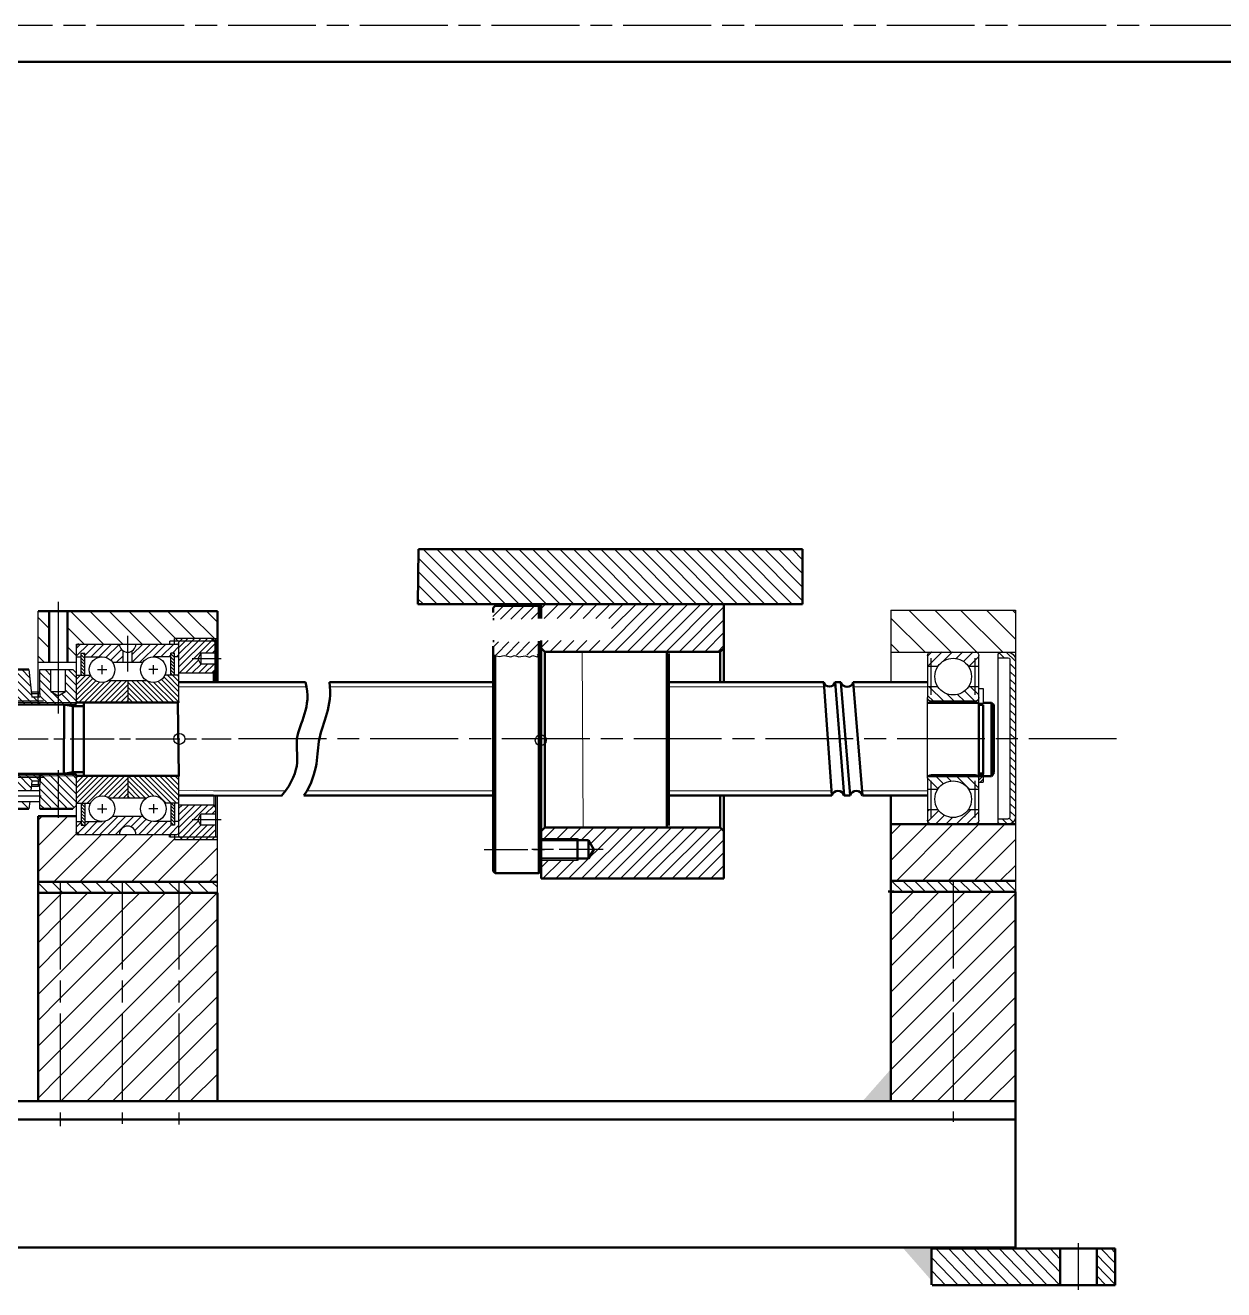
# Model space of a CAD drawing. Header units: millimetres. Extents: x 98 to 4367, y -12 to 2058.
# Drawn here: x 429.8 to 593.6, y 1205 to 1377.7 of the extents above; entities that cross this region are included whole.
import ezdxf

# ---------------------------------------------------------------- set-up
doc = ezdxf.new("R2010")
doc.units = ezdxf.units.MM
doc.linetypes.add('AM_ISO08W050', pattern=[18, 12, -1.5, 3, -1.5])
doc.linetypes.add('AUSGEZOGEN', pattern=[0])
doc.layers.get('0').update_dxf_attribs({"lineweight": 50})
for name, color, linetype, lineweight in [('AM_4', 7, 'Continuous', 30), ('AM_6', 7, 'Continuous', 30), ('AM_8', 7, 'Continuous', 30), ('B3STAR', 7, 'AUSGEZOGEN', 30), ('L2STAR', 7, 'AUSGEZOGEN', 20), ('L5STAR', 7, 'AUSGEZOGEN', 50), ('M2STAR', 7, 'AM_ISO08W050', 30), ('S2STAR', 7, 'AUSGEZOGEN', 30)]:
    doc.layers.add(name, color=color, linetype=linetype, lineweight=lineweight)
doc.layers.add('niewidoczna', color=7, linetype='AM_ISO08W050', lineweight=30, plot=False)
doc.linetypes.add('Amzigzag', pattern='A,0.0001,[136,genltshp.shx,S=0.04,R=0,X=0,Y=0],-11', length=11.0001)
pattern_1 = [(45, (73.2517, 547.6162), (-1.767767, 1.767767), [])]
pattern_2 = [(45, (0, 0), (-0.7071068, 0.7071068), [])]

# ---------------------------------------------------------------- blocks, each defined once
blk = doc.blocks.new('R150630010_21OU3JK25')
at = {"layer": 'AM_8'}
h = blk.add_hatch(dxfattribs=at)
h.set_pattern_fill('_U', color=256, scale=2.5, angle=-135, style=0, pattern_type=0)
h.set_pattern_definition([(225, (535.5452, 1478.5209), (1.767767, -1.767767), [])])
h.paths.add_polyline_path([(-14.44, -8), (-13, -5.5), (-10, -5.5), (-10, -5), (0, -5), (0, 0), (-50, 0), (-50, -13), (-49, -14), (-1, -14), (0, -13), (0, -11), (-10, -11), (-10, -10.5), (-13, -10.5)])
h = blk.add_hatch(dxfattribs=at)
h.set_pattern_fill('_U', color=256, scale=2.5, angle=-135, style=0, pattern_type=0)
h.set_pattern_definition([(225, (535.5452, 1478.5209), (1.767767, -1.767767), [])])
edge = h.paths.add_edge_path(flags=0)
edge.add_line((-18.68, -65.11), (0, -65.11))
edge.add_line((-18.68, -65.11), (-19.29, -65.73))
edge.add_line((-19.29, -65.73), (-19.29, -70.5))
edge.add_line((-19.29, -70.5), (-18.68, -71.11))
edge.add_line((-18.68, -71.11), (0, -71.11))
edge.add_line((0, -75), (0, -71.11))
edge.add_line((-50, -75), (0, -75))
edge.add_line((-50, -63), (-50, -75))
edge.add_line((-49, -62), (-50, -63))
edge.add_line((-1, -62), (-49, -62))
edge.add_line((0, -63), (-1, -62))
edge.add_line((0, -65.11), (0, -63))
edge = h.paths.add_edge_path(flags=0)
edge.add_line((-9.48, -65.11), (-18.68, -65.11))
edge.add_line((-10.09, -65.73), (-9.48, -65.11))
edge.add_line((-10.09, -70.5), (-10.09, -65.73))
edge.add_line((-9.48, -71.11), (-10.09, -70.5))
edge.add_line((-18.68, -71.11), (-9.48, -71.11))
edge.add_line((-19.29, -70.5), (-18.68, -71.11))
edge.add_line((-19.29, -65.73), (-19.29, -70.5))
edge.add_line((-18.68, -65.11), (-19.29, -65.73))
h.paths.add_polyline_path([(-13, -70.5), (-13, -65.5), (-14.44, -68)], flags=0)
edge = h.paths.add_edge_path(flags=0)
edge.add_line((-9.48, -65.11), (-18.68, -65.11))
edge.add_line((-10.09, -65.73), (-9.48, -65.11))
edge.add_line((-10.09, -70.5), (-10.09, -65.73))
edge.add_line((-9.48, -71.11), (-10.09, -70.5))
edge.add_line((-18.68, -71.11), (-9.48, -71.11))
edge.add_line((-19.29, -70.5), (-18.68, -71.11))
edge.add_line((-19.29, -65.73), (-19.29, -70.5))
edge.add_line((-18.68, -65.11), (-19.29, -65.73))
h.paths.add_polyline_path([(-13, -70.5), (-13, -65.5), (-14.44, -68)], flags=0)
blk.add_line((-24.21, -75), (-34.21, -75))
at = {"layer": 'L2STAR'}
for p, q in [((-10, -5), (0, -5)), ((-10, -11), (0, -11))]:
    blk.add_line(p, q, dxfattribs=at)
at = {"layer": 'L5STAR'}
for p, q in [((-50, 0), (0, 0)), ((-50, 0), (-50, -22.69)), ((0, 0), (0, -65.11)), ((-13, -5.5), (-14.44, -8)), ((-13, -5.5), (0, -5.5)), ((-13, -10.5), (-13, -5.5)), ((-10, -11), (-10, -5)), ((-13, -10.5), (-14.44, -8)), ((-49, -14), (-50, -13)), ((-13, -10.5), (0, -10.5)), ((-1, -14), (0, -13)), ((-49, -14), (-1, -14)), ((-49, -14), (-49, -22.69)), ((-1, -14), (-1, -62)), ((-50, -53.69), (-50, -75)), ((-49, -53.69), (-49, -62)), ((-49, -62), (-50, -63)), ((-49, -62), (-1, -62)), ((-1, -62), (0, -63)), ((0, -71.11), (0, -75)), ((-50, -75), (-34.21, -75)), ((-34.21, -75), (-32.5, -75)), ((-32.5, -75), (-27.5, -75)), ((-27.5, -75), (-24.21, -75)), ((-24.21, -75), (0, -75))]:
    blk.add_line(p, q, dxfattribs=at)
at = {"layer": 'M2STAR'}
blk.add_line((-16.94, -8), (2.5, -8), dxfattribs=at)
blk = doc.blocks.new('R151231013_6NU3JK25')
for p, q in [((11.63, -36.5), (12.45, -36.5)), ((12.45, -36.5), (12.63, -36.37))]:
    blk.add_line(p, q)
at = {"layer": 'L5STAR'}
for p, q in [((0.5, 36.5), (0, 36)), ((0, 36), (0, -26.91)), ((0.5, 36.5), (0.5, -26.91)), ((12.5, 36.5), (0.5, 36.5)), ((12.5, 36.5), (12.5, -23.11)), ((12.5, 36.5), (13, 36)), ((13, 36), (13, -25.51)), ((0, -33.11), (0, -36)), ((0.5, -33.11), (0.5, -36.5)), ((0.5, -36.5), (0, -36)), ((11.63, -36.5), (0.5, -36.5)), ((12.63, -36.37), (13, -36)), ((13, -34.71), (13, -36))]:
    blk.add_line(p, q, dxfattribs=at)
at = {"layer": 'M2STAR'}
blk.add_line((15.5, 30), (-2.5, 30), dxfattribs=at)
blk = doc.blocks.new('R159112030_21WDNA225')
for p, q in [((-24.5, 0), (-24.5, 3.05)), ((3.03, 3.03), (22.61, 3.03))]:
    blk.add_line(p, q)
at = {"layer": 'AM_6'}
for p, q in [((-19, 79.5), (-19, 49)), ((-24.5, 51.5), (-24.5, 77)), ((-6.63, 68), (-15.63, 77)), ((-1.33, 68), (-10.33, 77)), ((3.97, 68), (-5.03, 77)), ((9.28, 68), (0.28, 77)), ((13.83, 68.75), (5.58, 77)), ((18.38, 69.5), (10.88, 77)), ((24.44, 68.75), (16.19, 77)), ((24.5, 73.99), (21.49, 77)), ((-21.5, 72.26), (-24.5, 75.26)), ((-11.94, 68), (-16.5, 72.56)), ((-21.5, 66.96), (-24.5, 69.96)), ((0, 60.5), (0, 70.25)), ((12.75, 68), (12.75, 69.5)), ((15, 69.5), (12.75, 69.5)), ((14, 61.74), (21.76, 69.5)), ((14, 63.51), (19.99, 69.5)), ((14, 68.5), (15, 69.5)), ((14, 67.04), (16.46, 69.5)), ((14, 65.28), (18.22, 69.5)), ((14.03, 60), (23.26, 69.24)), ((23, 69.5), (15, 69.5)), ((-14, 64.76), (-16.5, 67.26)), ((-14, 68), (13.4, 68)), ((-14, 51.5), (-14, 68)), ((-14, 64.76), (-10.76, 68)), ((-14, 66.88), (-12.88, 68)), ((-11.75, 64.89), (-8.64, 68)), ((-10.02, 64.5), (-6.52, 68)), ((-7.9, 64.5), (-4.4, 68)), ((-5.94, 64.34), (-2.27, 68)), ((-4.6, 63.55), (-1.67, 66.49)), ((-1.25, 63), (-1.25, 66.13)), ((1.25, 63.04), (6.21, 68)), ((1.25, 65.16), (4.09, 68)), ((1.25, 63), (1.25, 66.13)), ((3.33, 63), (8.33, 68)), ((6.9, 64.45), (10.45, 68)), ((9.07, 64.5), (12.57, 68)), ((14.25, 68.75), (11.5, 68.75)), ((11.5, 68), (11.5, 68.75)), ((12.2, 65.5), (14, 67.3)), ((14, 52), (14, 68.5)), ((23.75, 68.75), (14.25, 68.75)), ((-22.85, 63), (-24.5, 64.65)), ((-24.5, 63), (-14, 63)), ((-19, 63.5), (-19, 50.5)), ((-14, 64.5), (-12.75, 64.5)), ((-12.75, 59.5), (-12.75, 65.5)), ((-12.75, 65.5), (-11.75, 65.5)), ((-11.75, 64.05), (-12.75, 65.05)), ((-11.75, 63.17), (-12.75, 64.17)), ((-11.75, 62.29), (-12.75, 63.29)), ((-11.75, 61.4), (-12.75, 62.4)), ((-11.75, 64.94), (-12.31, 65.5)), ((-11.75, 59.5), (-11.75, 65.5)), ((-11.75, 64.5), (-7, 64.5)), ((-7, 59.75), (-7, 62.25)), ((-4.13, 63), (4.13, 63)), ((-3.03, 63), (-1.25, 64.78)), ((11.75, 64.5), (7, 64.5)), ((7, 59.75), (7, 62.25)), ((11.2, 64.5), (11.75, 65.05)), ((11.75, 59.5), (11.75, 65.5)), ((12.75, 65.5), (11.75, 65.5)), ((12.75, 64.3), (11.75, 65.3)), ((12.75, 63.42), (11.75, 64.42)), ((12.75, 62.53), (11.75, 63.53)), ((12.75, 61.65), (11.75, 62.65)), ((12.75, 65.19), (12.44, 65.5)), ((12.75, 59.5), (12.75, 65.5)), ((14, 64.5), (12.75, 64.5)), ((13.32, 64.5), (14, 65.18)), ((15.79, 60), (19.38, 63.58)), ((17.56, 60), (20.06, 62.5)), ((25.5, 64), (17.63, 64)), ((20, 65.5), (19.13, 64)), ((19.13, 64), (20, 62.5)), ((19.33, 60), (21.83, 62.5)), ((20, 65.5), (20, 62.5)), ((24, 65.5), (20, 65.5)), ((24, 62.5), (20, 62.5)), ((-26.27, 54.06), (-32, 59.79)), ((-26.52, 56.43), (-31.04, 60.96)), ((-27, 61), (-26.21, 53.5)), ((-23.98, 61), (-15, 61)), ((-23.98, 54.43), (-23.98, 61)), ((-21, 57.28), (-23.98, 60.26)), ((-21, 55), (-21, 61)), ((-17, 55), (-17, 61)), ((-14, 56.64), (-17, 59.64)), ((-14, 58.76), (-16.24, 61)), ((-15, 61), (-14, 60)), ((-14, 58.4), (-12.9, 59.5)), ((-14, 56.98), (-11.48, 59.5)), ((-14, 59.5), (-10.16, 59.5)), ((-14, 55.57), (-10.13, 59.44)), ((-11.75, 60.52), (-12.75, 61.52)), ((-11.75, 59.63), (-12.75, 60.63)), ((-12.5, 59.5), (-12.75, 59.75)), ((-8.25, 61), (-5.75, 61)), ((8.25, 61), (5.75, 61)), ((14, 54.92), (9.89, 59.03)), ((14, 59.5), (10.16, 59.5)), ((14, 56.33), (10.83, 59.5)), ((12.75, 60.77), (11.75, 61.77)), ((12.75, 59.88), (11.75, 60.88)), ((12.25, 59.5), (11.75, 60)), ((14, 57.75), (12.25, 59.5)), ((14, 59.16), (13.66, 59.5)), ((23.5, 60), (14, 60)), ((-25.83, 51.5), (-32, 57.67)), ((-27.95, 51.5), (-32, 55.55)), ((-21, 55.15), (-23.98, 58.14)), ((-19.47, 51.5), (-23.98, 56.02)), ((-14, 54.52), (-17, 57.52)), ((-14, 52.4), (-17, 55.4)), ((-14, 54.15), (-9.55, 58.6)), ((-14, 52.74), (-8.76, 57.98)), ((-13.32, 52), (-7.74, 57.58)), ((-11.91, 52), (-6.35, 57.56)), ((-10.5, 52), (-4.5, 58)), ((-9.08, 52), (-3.08, 58)), ((-7.67, 52), (-1.67, 58)), ((-6.25, 52), (-0.25, 58)), ((-5.2, 58), (5.2, 58)), ((-4.84, 52), (0, 56.84)), ((-3.43, 52), (0, 55.43)), ((0, 58), (0, 52)), ((5.61, 52), (0, 57.61)), ((4.19, 52), (0, 56.19)), ((7.02, 52), (1.02, 58)), ((8.43, 52), (2.43, 58)), ((9.85, 52), (3.85, 58)), ((11.26, 52), (5.35, 57.91)), ((12.68, 52), (7.17, 57.5)), ((13.95, 52.14), (8.33, 57.76)), ((14, 53.51), (9.22, 58.29)), ((-26.36, 54.93), (-24.48, 54.93)), ((-26.36, 54.93), (-24.48, 54.93)), ((-23.98, 54.43), (-26.29, 54.43)), ((-23.98, 53.5), (-26.21, 53.5)), ((-23.71, 51.5), (-25.71, 53.5)), ((-24.48, 54.93), (-24.48, 53.5)), ((-24.48, 54.93), (-23.98, 54.43)), ((-24.48, 54.93), (-23.98, 54.43)), ((-23.98, 54.43), (-23.98, 53.5)), ((-23.98, 54.43), (-23.98, 53.5)), ((-21.59, 51.5), (-23.98, 53.89)), ((-21, 55), (-19, 53.85)), ((-21, 55), (-17, 55)), ((-17.35, 51.5), (-20.64, 54.79)), ((-19, 53.85), (-17, 55)), ((-15.22, 51.5), (-18.09, 54.37)), ((-2.01, 52), (0, 54.01)), ((-0.6, 52), (0, 52.6)), ((2.78, 52), (0, 54.78)), ((1.36, 52), (0, 53.36)), ((-27.76, 27.97), (-31.79, 32)), ((-26.4, 28.73), (-30.17, 32.5)), ((-26.04, 30.5), (-28.04, 32.5)), ((-17, 23.58), (-25.92, 32.5)), ((-17, 25.7), (-23.8, 32.5)), ((-17, 27.82), (-21.68, 32.5)), ((-14, 26.94), (-19.56, 32.5)), ((-19, 33.5), (-19, 20.5)), ((-14, 29.06), (-17.44, 32.5)), ((-14, 31.18), (-15.32, 32.5)), ((-14, 16), (-14, 32.5)), ((-14, 28.7), (-10.7, 32)), ((-14, 27.28), (-9.28, 32)), ((-14, 25.87), (-7.87, 32)), ((-14, 30.11), (-12.11, 32)), ((-13.95, 24.5), (-6.45, 32)), ((-12.54, 24.5), (-5.04, 32)), ((-11.13, 24.5), (-3.63, 32)), ((-7.81, 26.41), (-2.21, 32)), ((-6.36, 26.44), (-0.8, 32)), ((-5.32, 26.07), (0, 31.38)), ((0, 32), (0, 26)), ((5.85, 26.3), (0.15, 32)), ((7.07, 26.5), (1.56, 32)), ((10.48, 24.5), (2.98, 32)), ((11.89, 24.5), (4.39, 32)), ((13.31, 24.5), (5.81, 32)), ((14, 25.22), (7.22, 32)), ((14, 26.64), (8.64, 32)), ((14, 28.05), (10.05, 32)), ((14, 29.46), (11.46, 32)), ((14, 30.88), (12.88, 32)), ((14, 15.5), (14, 32)), ((-32, 27.97), (-23.98, 27.97)), ((-26.21, 30.5), (-26.48, 27.97)), ((-24.48, 29.07), (-26.36, 29.07)), ((-24.48, 29.07), (-26.36, 29.07)), ((-23.98, 29.57), (-26.32, 29.57)), ((-23.98, 30.5), (-26.21, 30.5)), ((-24.48, 30.5), (-24.48, 29.07)), ((-23.98, 29.57), (-24.48, 29.07)), ((-23.98, 29.57), (-24.48, 29.07)), ((-23.98, 30.5), (-23.98, 29.57)), ((-23.98, 30.5), (-23.98, 29.57)), ((-23.98, 23), (-23.98, 29.57)), ((-18.54, 23), (-23.98, 28.44)), ((-14, 24.82), (-17, 27.82)), ((-3.97, 26), (0, 29.97)), ((-2.56, 26), (0, 28.56)), ((4.74, 26), (0, 30.74)), ((3.32, 26), (0, 29.32)), ((1.91, 26), (0, 27.91)), ((-32.49, 26.48), (-23.65, 26.48)), ((-32, 24.97), (-23.98, 24.97)), ((-27.03, 23), (-29, 24.97)), ((-26.79, 24.97), (-27, 23)), ((-26.49, 26.44), (-26.53, 26.48)), ((-21, 23.33), (-23.98, 26.32)), ((-22.79, 23), (-23.98, 24.2)), ((-14.65, 23.35), (-17, 25.7)), ((-14, 24.5), (-10.16, 24.5)), ((-12.75, 24.5), (-12.75, 18.5)), ((-11.75, 23.39), (-12.75, 24.39)), ((-11.75, 24.28), (-11.97, 24.5)), ((-11.75, 24.5), (-11.75, 18.5)), ((-7, 24.25), (-7, 21.75)), ((-5.2, 26), (5.2, 26)), ((-1.14, 26), (0, 27.14)), ((0.49, 26), (0, 26.49)), ((7, 24.25), (7, 21.75)), ((14, 24.5), (10.16, 24.5)), ((11.75, 24.5), (11.75, 18.5)), ((12.75, 23.64), (11.89, 24.5)), ((12.75, 24.5), (12.75, 18.5)), ((23.5, 26.71), (23.5, 24)), ((24, 26.71), (24, 15.5)), ((24.5, 0), (24.5, 26.71)), ((-16.42, 23), (-17, 23.58)), ((-14, 24), (-15, 23)), ((-11.75, 22.51), (-12.75, 23.51)), ((-11.75, 21.63), (-12.75, 22.63)), ((-11.75, 20.74), (-12.75, 21.74)), ((-11.75, 19.86), (-12.75, 20.86)), ((-8.25, 23), (-5.75, 23)), ((-7.61, 16), (-2.61, 21)), ((-5.48, 16), (-0.48, 21)), ((-4.13, 21), (4.13, 21)), ((-3.36, 16), (1.64, 21)), ((0.84, 18.09), (3.76, 21)), ((8.25, 23), (5.75, 23)), ((12.75, 22.76), (11.75, 23.76)), ((12.75, 21.88), (11.75, 22.88)), ((12.75, 20.99), (11.75, 21.99)), ((12.75, 20.11), (11.75, 21.11)), ((14, 17.85), (20.15, 24)), ((14, 16.08), (21.92, 24)), ((23.5, 24), (14, 24)), ((14, 23.15), (14.85, 24)), ((14, 21.39), (16.61, 24)), ((14, 19.62), (18.38, 24)), ((19.13, 20), (20, 21.5)), ((24, 21.5), (20, 21.5)), ((20, 18.5), (20, 21.5)), ((21.19, 21.5), (23.59, 23.91)), ((-14, 19.5), (-12.75, 19.5)), ((-14, 18.09), (-12.75, 19.34)), ((-13.71, 16.26), (-10.47, 19.5)), ((-11.75, 18.98), (-12.75, 19.98)), ((-12.16, 18.5), (-12.75, 19.09)), ((-12.75, 18.5), (-11.75, 18.5)), ((-11.85, 16), (-8.35, 19.5)), ((-11.75, 19.5), (-7, 19.5)), ((-9.73, 16), (-6.11, 19.61)), ((1.97, 17.09), (5, 20.12)), ((3, 16), (6.53, 19.53)), ((5.12, 16), (8.62, 19.5)), ((11.75, 19.5), (7, 19.5)), ((7.24, 16), (10.74, 19.5)), ((9.36, 16), (11.86, 18.5)), ((11.49, 16), (14, 18.51)), ((12.75, 19.22), (11.75, 20.22)), ((12.59, 18.5), (11.75, 19.34)), ((12.75, 18.5), (11.75, 18.5)), ((14, 19.5), (12.75, 19.5)), ((14.59, 14.91), (19.34, 19.65)), ((15.95, 14.5), (19.98, 18.53)), ((25.5, 20), (17.63, 20)), ((17.72, 14.5), (21.72, 18.5)), ((20, 18.5), (19.13, 20)), ((19.49, 14.5), (23.49, 18.5)), ((24, 18.5), (20, 18.5)), ((-14, 16), (13.4, 16)), ((14.25, 15.25), (11.5, 15.25)), ((12.75, 16), (12.75, 14.5)), ((15, 14.5), (12.75, 14.5)), ((14, 15.5), (15, 14.5)), ((23.75, 15.25), (14.25, 15.25)), ((23, 14.5), (15, 14.5)), ((21.26, 14.5), (24, 17.24)), ((23, 14.5), (24, 15.5)), ((24.5, 14.5), (23, 14.5)), ((24.5, 15.25), (23.75, 15.25))]:
    blk.add_line(p, q, dxfattribs=at)
for centre in [(-7, 61), (7, 61), (-7, 23), (7, 23)]:
    blk.add_circle(centre, 3.5, dxfattribs=at)
for centre, radius, start, end in [((-13.4, 67.4), 0.6, 90, 180), ((0, 68), 2.25, 180, 0), ((13.4, 67.4), 0.6, 0, 90), ((0, 16), 2.25, 0, 180), ((13.4, 16.6), 0.6, 270, 0)]:
    blk.add_arc(centre, radius, start, end, dxfattribs=at)
at = {"layer": 'L2STAR'}
for p, q in [((24.5, 69.5), (23, 69.5)), ((-14, 52), (-32, 52)), ((-14, 32), (-32, 32))]:
    blk.add_line(p, q, dxfattribs=at)
at = {"layer": 'L5STAR'}
for p, q in [((-24.5, 77), (24.5, 77)), ((-21.5, 63), (-21.5, 77)), ((-16.5, 63), (-16.5, 77)), ((24.5, 57.71), (24.5, 77)), ((23, 69.5), (24, 68.5)), ((24.5, 68.75), (23.75, 68.75)), ((24, 68.5), (24, 57.71)), ((-31, 61), (-27, 61)), ((23.5, 60), (24, 60.5)), ((23.5, 60), (23.5, 57.71)), ((-14.5, 51.5), (-14, 52)), ((-13.7, 52), (13.7, 52)), ((-14.5, 51.5), (-31.5, 51.5)), ((-14.5, 32.5), (-31.5, 32.5)), ((-14.5, 32.5), (-14, 32)), ((-13.7, 32), (13.7, 32)), ((-27, 23), (-31, 23)), ((-24.5, 0), (-24.5, 21)), ((-24.5, 21), (-14, 21)), ((-15, 23), (-23.98, 23)), ((23.5, 24), (24, 23.5)), ((11.5, 16), (11.5, 15.25)), ((-24.5, 3.03), (-13.94, 3.03)), ((-24.5, 0), (-22.34, 0)), ((-22.34, 0), (-5.37, 0)), ((-13.94, 3.03), (3.03, 3.03)), ((-5.37, 0), (18.11, 0)), ((18.11, 0), (24.5, 0)), ((22.61, 3.03), (24.5, 3.03))]:
    blk.add_line(p, q, dxfattribs=at)
for centre, radius, start, end in [((-13.7, 52.3), 0.3, 180, 270), ((13.7, 52.3), 0.3, 270, 0), ((-13.7, 31.7), 0.3, 90, 180), ((13.7, 31.7), 0.3, 0, 90), ((-13.4, 16.6), 0.6, 180, 270)]:
    blk.add_arc(centre, radius, start, end, dxfattribs=at)
at = {"layer": 'M2STAR'}
for p, q in [((-22.98, 52.43), (-33, 52.43)), ((-393.74, 42), (28.31, 42.09)), ((-22.98, 31.57), (-33, 31.57))]:
    blk.add_line(p, q, dxfattribs=at)
at = {"layer": 'S2STAR'}
for p, q in [((21.29, 65.5), (24, 68.21)), ((23.06, 65.5), (24, 66.44)), ((21.1, 60), (23.6, 62.5)), ((-26.77, 58.8), (-28.97, 61)), ((-21, 59.4), (-22.6, 61)), ((22.87, 60), (24, 61.13)), ((-14, 31.53), (-13.53, 32)), ((22.95, 21.5), (24, 22.55))]:
    blk.add_line(p, q, dxfattribs=at)
blk = doc.blocks.new('R159162020_21MYV1225')
for p, q in [((-8.5, 3.05), (-17, 3.05)), ((17, 3.05), (8.5, 3.05)), ((17, 0), (17, 3.05))]:
    blk.add_line(p, q)
at = {"layer": 'AM_6'}
for p, q in [((-17, 69.12), (-9.12, 77)), ((-17, 77), (-17, 0)), ((17, 77), (-17, 77)), ((-17, 76.19), (-16.19, 77)), ((-13.55, 65.5), (-2.05, 77)), ((-6.48, 65.5), (5.02, 77)), ((0.59, 65.5), (12.09, 77)), ((17, 77), (17, 57.42)), ((7.67, 65.5), (17, 74.83)), ((14.74, 65.5), (17, 67.76)), ((17, 65.5), (-17, 65.5)), ((-17, 63.03), (-14.53, 65.5)), ((-17, 60.91), (-15.5, 62.41)), ((-15.5, 63.5), (-15.5, 20.5)), ((-12.2, 64), (-15, 64)), ((-13.91, 64), (-12.55, 65.35)), ((-12.7, 65.5), (-12.2, 65)), ((-12.2, 65), (-12.2, 19.04)), ((-7, 19.6), (-7, 64.6)), ((-7, 64.3), (-4.32, 61.62)), ((-6, 53.85), (-6, 63.85)), ((-5.47, 65.6), (-2.84, 62.97)), ((-2.64, 65.6), (-0.82, 63.78)), ((0.19, 65.6), (2.79, 63)), ((3.02, 65.6), (7, 61.62)), ((5.84, 65.6), (7, 64.44)), ((6, 53.85), (6, 63.85)), ((7, 64.6), (7, 61.62)), ((-17, 58.79), (-15.5, 60.29)), ((-7, 61.62), (-4.16, 61.62)), ((4.15, 61.64), (4.17, 61.62)), ((4.16, 61.62), (7, 61.62)), ((7, 61.62), (7, 56.08)), ((-17, 54.54), (-15.5, 56.04)), ((-8.2, 55.6), (-8.2, 51.6)), ((-7, 53.84), (-4.76, 56.08)), ((2.57, 52.1), (6.55, 56.08)), ((7, 56.08), (7, 53.1)), ((-17, 52.42), (-15.5, 53.92)), ((6, 52.1), (-6, 52.1)), ((-6, 52.1), (6, 52.1)), ((-5.91, 52.1), (-3.09, 54.92)), ((-3.08, 52.1), (-1.19, 53.99)), ((-0.25, 52.1), (1.85, 54.21)), ((5.4, 52.1), (7, 53.7)), ((7, 31.1), (7, 53.1)), ((-17, 50.3), (-15.5, 51.8)), ((-17, 48.18), (-15.5, 49.68)), ((-7, 51.6), (-8.2, 51.6)), ((-17, 46.06), (-15.5, 47.56)), ((-17, 31.21), (-15.5, 32.71)), ((-7, 32.6), (-8.2, 32.6)), ((-7, 31.4), (-8.2, 32.6)), ((-8.2, 32.6), (-8.2, 30)), ((-7, 30.52), (-8.2, 31.72)), ((-7, 32.29), (-7.31, 32.6)), ((-7, 28.38), (-3.28, 32.1)), ((-6.99, 31.22), (-6.12, 32.09)), ((6, 32.1), (-6, 32.1)), ((6, 32.1), (-6, 32.1)), ((-4.43, 28.12), (-0.45, 32.1)), ((0.59, 30.32), (2.37, 32.1)), ((2.68, 29.57), (5.2, 32.1)), ((7, 31.1), (7, 28.12)), ((-17, 29.09), (-15.5, 30.59)), ((-17, 26.97), (-15.5, 28.47)), ((-7.37, 30), (-8.2, 30.83)), ((-7, 30), (-8.2, 30)), ((-4.16, 28.12), (-7, 28.12)), ((-6, 20.35), (-6, 30.35)), ((4.12, 28.19), (7, 31.07)), ((7, 28.12), (4.16, 28.12)), ((6, 20.35), (6, 30.35)), ((7, 28.12), (7, 22.58)), ((-17, 24.85), (-15.5, 26.35)), ((-17, 22.72), (-15.5, 24.22)), ((-17, 20.6), (-15.5, 22.1)), ((-4.16, 22.58), (-7, 22.58)), ((-7, 21.88), (-3.72, 18.6)), ((-4.88, 22.58), (-0.9, 18.6)), ((2.4, 20.96), (4.76, 18.6)), ((3.93, 22.26), (6.94, 19.25)), ((7, 22.58), (4.16, 22.58)), ((6.44, 22.58), (7, 22.02)), ((7, 22.58), (7, 19.6)), ((-16.41, 19.08), (-15.34, 20.14)), ((-12.2, 20), (-15, 20)), ((-14.86, 18.5), (-13.36, 20)), ((0.18, 20.35), (1.93, 18.6))]:
    blk.add_line(p, q, dxfattribs=at)
for centre, radius, start, end in [((-15, 63.5), 2, 90, 180), ((-15, 63.5), 0.5, 90, 180), ((-6, 64.6), 1, 90, 180), ((0, 58.85), 5, 33.6512, 146.3488), ((6, 64.6), 1, 0, 90), ((0, 58.85), 5, 146.3488, 213.6512), ((0, 58.85), 5, 326.3488, 33.6512), ((0, 58.85), 5, 213.6512, 326.3488), ((-6, 53.1), 1, 180, 270), ((6, 53.1), 1, 270, 0), ((-6, 31.1), 1, 90, 180), ((6, 31.1), 1, 0, 90), ((0, 25.35), 5, 146.3488, 213.6512), ((0, 25.35), 5, 33.6512, 146.3488), ((0, 25.35), 5, 326.3488, 33.6512), ((0, 25.35), 5, 213.6512, 326.3488), ((-15, 20.5), 2, 180, 270), ((-15, 20.5), 0.5, 180, 270)]:
    blk.add_arc(centre, radius, start, end, dxfattribs=at)
at = {"layer": 'L5STAR'}
for p, q in [((17, 26.42), (17, 0)), ((17, 18.5), (-17, 18.5)), ((-4, 0), (-17, 0)), ((17, 0), (4, 0))]:
    blk.add_line(p, q, dxfattribs=at)
at = {"layer": 'S2STAR'}
for p, q in [((-17, 56.67), (-15.5, 58.17)), ((-7, 55.6), (-8.2, 55.6)), ((-7, 56.08), (-4.16, 56.08)), ((4.16, 56.08), (7, 56.08)), ((-17, 43.94), (-15.5, 45.44)), ((-17, 41.82), (-15.5, 43.32)), ((-17, 39.69), (-15.5, 41.19)), ((-17, 37.57), (-15.5, 39.07)), ((-17, 35.45), (-15.5, 36.95)), ((-17, 33.33), (-15.5, 34.83)), ((-12.74, 18.5), (-12.2, 19.04)), ((-12.7, 18.5), (-12.2, 19))]:
    blk.add_line(p, q, dxfattribs=at)
for centre, start, end in [((-6, 19.6), 180, 270), ((6, 19.6), 270, 0)]:
    blk.add_arc(centre, 1, start, end, dxfattribs=at)

msp = doc.modelspace()

# ---------------------------------------------------------------- hatches: boundary and pattern name
for points in [[(548.162, 1235.221), (544.203, 1230.726), (548.148, 1230.718)], [(553.745, 1206.122), (549.799, 1210.629), (553.745, 1210.625)]]:
    msp.add_hatch(color=256).paths.add_polyline_path(points)
at = {"layer": 'AM_8'}
h = msp.add_hatch(dxfattribs=at)
h.set_pattern_fill('_U', color=256, scale=1.32, angle=135, style=0, pattern_type=0)
h.set_pattern_definition([(135, (191.259, 576.0887), (-0.933381, -0.933381), [])])
h.paths.add_polyline_path([(531.158, 1298.659), (532.908, 1298.659), (536.031, 1298.659), (536.031, 1306.159), (483.531, 1306.159), (483.456, 1298.659), (526.708, 1298.659), (529.158, 1298.659), (529.158, 1298.809), (531.158, 1298.809)])
h = msp.add_hatch(dxfattribs=at)
h.set_pattern_fill('_U', color=256, angle=45, style=0, pattern_type=0)
h.set_pattern_definition(pattern_2)
h.paths.add_polyline_path([(494.016, 1298.409), (493.74, 1298.159), (493.67, 1296.602), (499.311, 1296.602), (499.99, 1296.602), (499.99, 1298.409)])
h = msp.add_hatch(dxfattribs=at)
h.set_pattern_fill('_U', color=256, angle=45, style=0, pattern_type=0)
h.set_pattern_definition(pattern_2)
h.paths.add_polyline_path([(494.086, 1293.504), (493.811, 1293.254), (493.74, 1291.697), (499.382, 1291.697), (500.061, 1291.697), (500.061, 1293.504)])
h = msp.add_hatch(dxfattribs=at)
h.set_pattern_fill('_U', color=256, scale=2.5, angle=45, style=0, pattern_type=0)
h.set_pattern_definition([(45, (157.2896, 644.8945), (-1.767767, 1.767767), [])])
h.paths.add_polyline_path([(456.046, 1266.461), (450.171, 1266.461), (450.233, 1266.836), (449.546, 1266.836), (449.539, 1267.211), (436.796, 1267.211), (436.796, 1269.711), (431.546, 1269.711), (431.546, 1265.726), (431.546, 1260.726), (456.046, 1260.726)])
h = msp.add_hatch(dxfattribs=at)
h.set_pattern_fill('_U', color=256, scale=2.5, angle=45, style=0, pattern_type=0)
h.set_pattern_definition([(45, (275.9693, 645.0323), (-1.767767, 1.767767), [])])
h.paths.add_polyline_path([(565.101, 1268.586), (565.101, 1269.339), (564.808, 1268.879), (564.101, 1268.586), (548.101, 1268.586), (548.101, 1260.863), (565.101, 1260.863)])
h = msp.add_hatch(dxfattribs=at)
h.set_pattern_fill('_U', color=256, scale=1.408, angle=135, style=0, pattern_type=0)
h.set_pattern_definition([(135, (73.2517, 547.6162), (-0.9956063, -0.9956063), [])])
h.paths.add_polyline_path([(431.546, 1259.211), (456.046, 1259.211), (456.046, 1260.726), (431.546, 1260.726)])
h = msp.add_hatch(dxfattribs=at)
h.set_pattern_fill('_U', color=256, scale=1.1, angle=135, style=0, pattern_type=0)
h.set_pattern_definition([(135, (69.3992, 614.9264), (-0.7778175, -0.7778175), [])])
h.paths.add_polyline_path([(565.101, 1260.863), (548.101, 1260.863), (548.101, 1259.336), (565.101, 1259.336)])
h = msp.add_hatch(dxfattribs=at)
h.set_pattern_fill('_U', color=256, scale=2.5, angle=45, style=0, pattern_type=0)
h.set_pattern_definition([(45, (69.3992, 614.9264), (-1.767767, 1.767767), [])])
h.paths.add_polyline_path([(548.101, 1259.336), (548.101, 1230.758), (565.101, 1230.758), (565.101, 1259.336)])
h = msp.add_hatch(dxfattribs=at)
h.set_pattern_fill('_U', color=256, scale=2.5, angle=45, style=0, pattern_type=0)
h.set_pattern_definition(pattern_1)
h.paths.add_polyline_path([(431.546, 1259.211), (431.546, 1230.758), (434.575, 1230.758), (434.575, 1259.211)])
h = msp.add_hatch(dxfattribs=at)
h.set_pattern_fill('_U', color=256, scale=2.5, angle=45, style=0, pattern_type=0)
h.set_pattern_definition(pattern_1)
h.paths.add_polyline_path([(443.059, 1230.758), (443.059, 1259.211), (434.575, 1259.211), (434.575, 1230.758)])
h = msp.add_hatch(dxfattribs=at)
h.set_pattern_fill('_U', color=256, scale=2.5, angle=45, style=0, pattern_type=0)
h.set_pattern_definition(pattern_1)
h.paths.add_polyline_path([(443.059, 1259.211), (443.059, 1230.758), (450.794, 1230.758), (450.794, 1259.211)])
h = msp.add_hatch(dxfattribs=at)
h.set_pattern_fill('_U', color=256, scale=2.5, angle=45, style=0, pattern_type=0)
h.set_pattern_definition(pattern_1)
h.paths.add_polyline_path([(456.046, 1230.758), (456.046, 1259.211), (450.794, 1259.211), (450.794, 1230.758)])
h = msp.add_hatch(dxfattribs=at)
h.set_pattern_fill('_U', color=256, scale=1.25, angle=134, style=0, pattern_type=0)
h.set_pattern_definition([(134, (-1179.0669, 185.7587), (-0.89917475, -0.868323), [])])
h.paths.add_polyline_path([(571.247, 1210.637), (553.747, 1210.625), (553.747, 1205.642), (571.247, 1205.642)])
h = msp.add_hatch(dxfattribs=at)
h.set_pattern_fill('_U', color=256, angle=134, style=0, pattern_type=0)
h.set_pattern_definition([(134, (-1179.0669, 185.7587), (-0.7193398, -0.69465837), [])])
h.paths.add_polyline_path([(576.247, 1210.64), (576.247, 1205.642), (578.747, 1205.642), (578.747, 1210.642)])

# ---------------------------------------------------------------- linework, layer by layer
for p, q in [((102.521, 1372.742), (933.521, 1372.742)), ((483.531, 1306.159), (483.456, 1298.659)), ((517.406, 1306.159), (483.531, 1306.159)), ((536.031, 1306.159), (517.406, 1306.159)), ((536.031, 1298.659), (536.031, 1306.159)), ((493.925, 1298.659), (483.456, 1298.659)), ((494.425, 1298.659), (493.925, 1298.659)), ((500.281, 1298.659), (494.425, 1298.659)), ((509.781, 1298.659), (512.386, 1298.659)), ((536.031, 1298.659), (525.281, 1298.659)), ((493.857, 1296.602), (493.67, 1296.602)), ((493.857, 1293.602), (493.67, 1293.602)), ((500.881, 1292.159), (505.881, 1292.159)), ((517.49, 1292.159), (517.49, 1268.159)), ((517.74, 1291.909), (517.74, 1268.409)), ((455.507, 1288.004), (450.877, 1288.004)), ((487.331, 1288.004), (493.74, 1288.004)), ((525.281, 1288.004), (517.74, 1288.004)), ((525.281, 1288.004), (538.929, 1288.004)), ((548.361, 1288.004), (553.101, 1288.004)), ((437.796, 1275.211), (437.796, 1285.211)), ((437.796, 1285.211), (450.796, 1285.211)), ((437.796, 1285.211), (437.796, 1284.711)), ((450.646, 1285.211), (450.796, 1275.211)), ((435.123, 1284.961), (435.077, 1275.461)), ((436.296, 1284.711), (435.123, 1284.961)), ((437.796, 1284.711), (436.296, 1284.711)), ((436.296, 1284.711), (436.296, 1275.711)), ((553.101, 1285.162), (560.101, 1285.162)), ((560.101, 1285.162), (560.101, 1275.162)), ((560.101, 1284.912), (560.701, 1284.912)), ((560.701, 1285.162), (561.842, 1285.162)), ((560.701, 1284.912), (560.701, 1275.412)), ((561.842, 1285.162), (561.842, 1285.162)), ((561.842, 1285.162), (561.842, 1285.162)), ((561.842, 1285.162), (561.842, 1275.162)), ((561.842, 1285.162), (561.842, 1285.162)), ((561.842, 1285.162), (561.842, 1285.162)), ((561.842, 1285.162), (561.842, 1285.162)), ((561.842, 1285.162), (561.842, 1285.162)), ((561.842, 1285.162), (562.155, 1284.91)), ((562.155, 1284.91), (562.155, 1275.641)), ((431.804, 1274.461), (431.804, 1275.461)), ((435.077, 1275.461), (436.296, 1275.711)), ((436.296, 1275.711), (437.796, 1275.711)), ((450.796, 1275.211), (437.796, 1275.211)), ((560.101, 1275.162), (553.092, 1275.162)), ((560.701, 1275.412), (560.101, 1275.412)), ((560.101, 1275.412), (560.701, 1275.412)), ((560.101, 1275.162), (561.842, 1275.162)), ((560.701, 1275.162), (561.842, 1275.162)), ((562.155, 1275.641), (561.842, 1275.162)), ((455.507, 1272.504), (450.852, 1272.504)), ((487.331, 1272.504), (493.74, 1272.504)), ((525.281, 1272.504), (517.74, 1272.504)), ((539.206, 1272.504), (525.281, 1272.504)), ((548.361, 1272.504), (553.101, 1272.504)), ((436.825, 1260.726), (434.575, 1260.726)), ((436.825, 1260.726), (434.825, 1260.726)), ((445.309, 1260.726), (443.059, 1260.726)), ((548.101, 1259.336), (548.101, 1239.336)), ((552.351, 1260.863), (560.851, 1260.863)), ((558.601, 1259.336), (554.601, 1259.336)), ((565.101, 1259.336), (565.101, 1239.336)), ((431.546, 1259.211), (431.546, 1239.336)), ((456.046, 1259.211), (456.046, 1239.336)), ((431.546, 1239.336), (431.546, 1230.758)), ((456.046, 1239.336), (456.046, 1230.758)), ((548.101, 1239.336), (548.101, 1230.758)), ((565.101, 1239.336), (565.101, 1234.836)), ((565.101, 1234.836), (565.101, 1230.758)), ((432.625, 1230.758), (392.128, 1230.758)), ((441.109, 1230.758), (432.625, 1230.758)), ((447.098, 1230.758), (441.109, 1230.758)), ((448.852, 1230.758), (447.098, 1230.758)), ((454.605, 1230.758), (448.852, 1230.758)), ((467.069, 1230.758), (454.605, 1230.758)), ((467.069, 1230.758), (558.601, 1230.758)), ((558.601, 1230.758), (565.101, 1230.758)), ((565.101, 1230.758), (565.101, 1210.758)), ((396.328, 1228.258), (436.825, 1228.258)), ((436.825, 1228.258), (445.309, 1228.258)), ((445.309, 1228.258), (454.102, 1228.258)), ((454.102, 1228.258), (553.351, 1228.258)), ((553.351, 1228.258), (565.101, 1228.258)), ((324.313, 1210.758), (467.069, 1210.758)), ((565.101, 1210.758), (467.069, 1210.758)), ((553.655, 1205.688), (553.655, 1210.671)), ((553.747, 1210.625), (578.747, 1210.625)), ((571.247, 1205.642), (571.247, 1210.642)), ((576.247, 1205.642), (576.247, 1210.642)), ((578.747, 1210.642), (578.747, 1205.642)), ((578.747, 1210.642), (578.747, 1205.642)), ((578.747, 1205.642), (553.747, 1205.642))]:
    msp.add_line(p, q)
for points in [[(464.815, 1272.491), (467.947, 1276.232), (465.36, 1280.176), (469.036, 1284.596), (468.084, 1288.004)], [(467.879, 1272.504), (470.058, 1275.891), (469.036, 1280.312), (471.828, 1284.665), (471.351, 1288.004)]]:
    msp.add_open_spline(points, degree=3)
at = {"layer": 'AM_4', "linetype": 'Amzigzag'}
for p, q in [((493.74, 1291.697), (494.608, 1291.502)), ((494.608, 1291.502), (495.234, 1291.648)), ((495.234, 1291.648), (496.142, 1291.482)), ((496.142, 1291.482), (496.66, 1291.629)), ((496.66, 1291.629), (497.265, 1291.472)), ((497.265, 1291.472), (498.105, 1291.609)), ((498.105, 1291.609), (498.701, 1291.404)), ((498.701, 1291.404), (499.151, 1291.648)), ((499.151, 1291.648), (499.766, 1291.472)), ((499.766, 1291.472), (499.99, 1291.677))]:
    msp.add_line(p, q, dxfattribs=at)
at = {"layer": 'B3STAR'}
for centre in [(450.852, 1280.254), (450.852, 1280.254), (500.24, 1280.072)]:
    msp.add_circle(centre, 0.75, dxfattribs=at)
at = {"layer": 'L2STAR'}
for p, q in [((505.881, 1292.159), (506.049, 1268.159)), ((455.507, 1287.354), (450.796, 1287.378)), ((468.235, 1287.354), (455.507, 1287.354)), ((487.331, 1287.354), (471.422, 1287.354)), ((487.331, 1287.354), (493.74, 1287.354)), ((525.425, 1287.354), (517.74, 1287.354)), ((525.425, 1287.354), (538.974, 1287.361)), ((548.361, 1287.354), (543.008, 1287.354)), ((548.361, 1287.354), (553.101, 1287.354)), ((455.507, 1273.154), (450.796, 1273.236)), ((465.338, 1273.154), (455.507, 1273.154)), ((487.331, 1273.154), (468.273, 1273.154)), ((487.331, 1273.154), (493.74, 1273.154)), ((525.425, 1273.154), (517.49, 1273.154)), ((525.425, 1273.154), (539.962, 1273.154)), ((548.361, 1273.154), (544.153, 1273.154)), ((548.361, 1273.154), (553.101, 1273.154))]:
    msp.add_line(p, q, dxfattribs=at)
at = {"layer": 'L5STAR'}
for p, q in [((468.084, 1288.004), (455.507, 1288.004)), ((487.331, 1288.004), (471.351, 1288.004)), ((538.929, 1288.004), (540.015, 1272.504)), ((541.706, 1272.504), (540.456, 1288.004)), ((541.265, 1288.004), (540.456, 1288.004)), ((541.265, 1288.004), (542.515, 1272.504)), ((544.206, 1272.504), (542.956, 1288.004)), ((548.361, 1288.004), (542.956, 1288.004)), ((464.815, 1272.491), (455.507, 1272.504)), ((487.331, 1272.504), (467.879, 1272.504)), ((540.015, 1272.504), (539.206, 1272.504)), ((542.515, 1272.504), (541.706, 1272.504)), ((548.361, 1272.504), (544.206, 1272.504)), ((547.724, 1259.384), (548.513, 1259.384))]:
    msp.add_line(p, q, dxfattribs=at)
for centre, radius, start, end in [((539.692, 1288.18), 0.783, 192.95504, 347.04496), ((542.11, 1288.229), 0.875, 194.9006, 345.0994), ((540.86, 1272.279), 0.875, 14.9006, 165.0994), ((543.36, 1272.279), 0.875, 14.9006, 165.0994)]:
    msp.add_arc(centre, radius, start, end, dxfattribs=at)
at = {"layer": 'M2STAR'}
for p, q in [((578.942, 1280.254), (457.952, 1280.254)), ((434.575, 1260.726), (434.575, 1227.334)), ((443.059, 1260.726), (443.059, 1227.674)), ((450.794, 1260.726), (450.794, 1227.557)), ((556.601, 1260.863), (556.601, 1227.94)), ((573.747, 1205.001), (573.747, 1211.378))]:
    msp.add_line(p, q, dxfattribs=at)
at = {"layer": 'niewidoczna'}
msp.add_line((97.521, 1377.742), (938.521, 1377.742), dxfattribs=at)

# ---------------------------------------------------------------- block references
at = {"yscale": 0.5, "zscale": 0.5}
for name, p, xscale in [('R159112030_21WDNA225', (443.796, 1259.211), 0.5), ('R159162020_21MYV1225', (556.601, 1259.336), -0.5)]:
    msp.add_blockref(name, p, dxfattribs=dict(at, xscale=xscale))
at = {"xscale": 0.5, "yscale": 0.5, "zscale": 0.5, "rotation": 180}
for name, p in [('R151231013_6NU3JK25', (500.24, 1280.159)), ('R150630010_21OU3JK25', (500.281, 1261.159))]:
    msp.add_blockref(name, p, dxfattribs=at)

doc.saveas('drawing.dxf')
